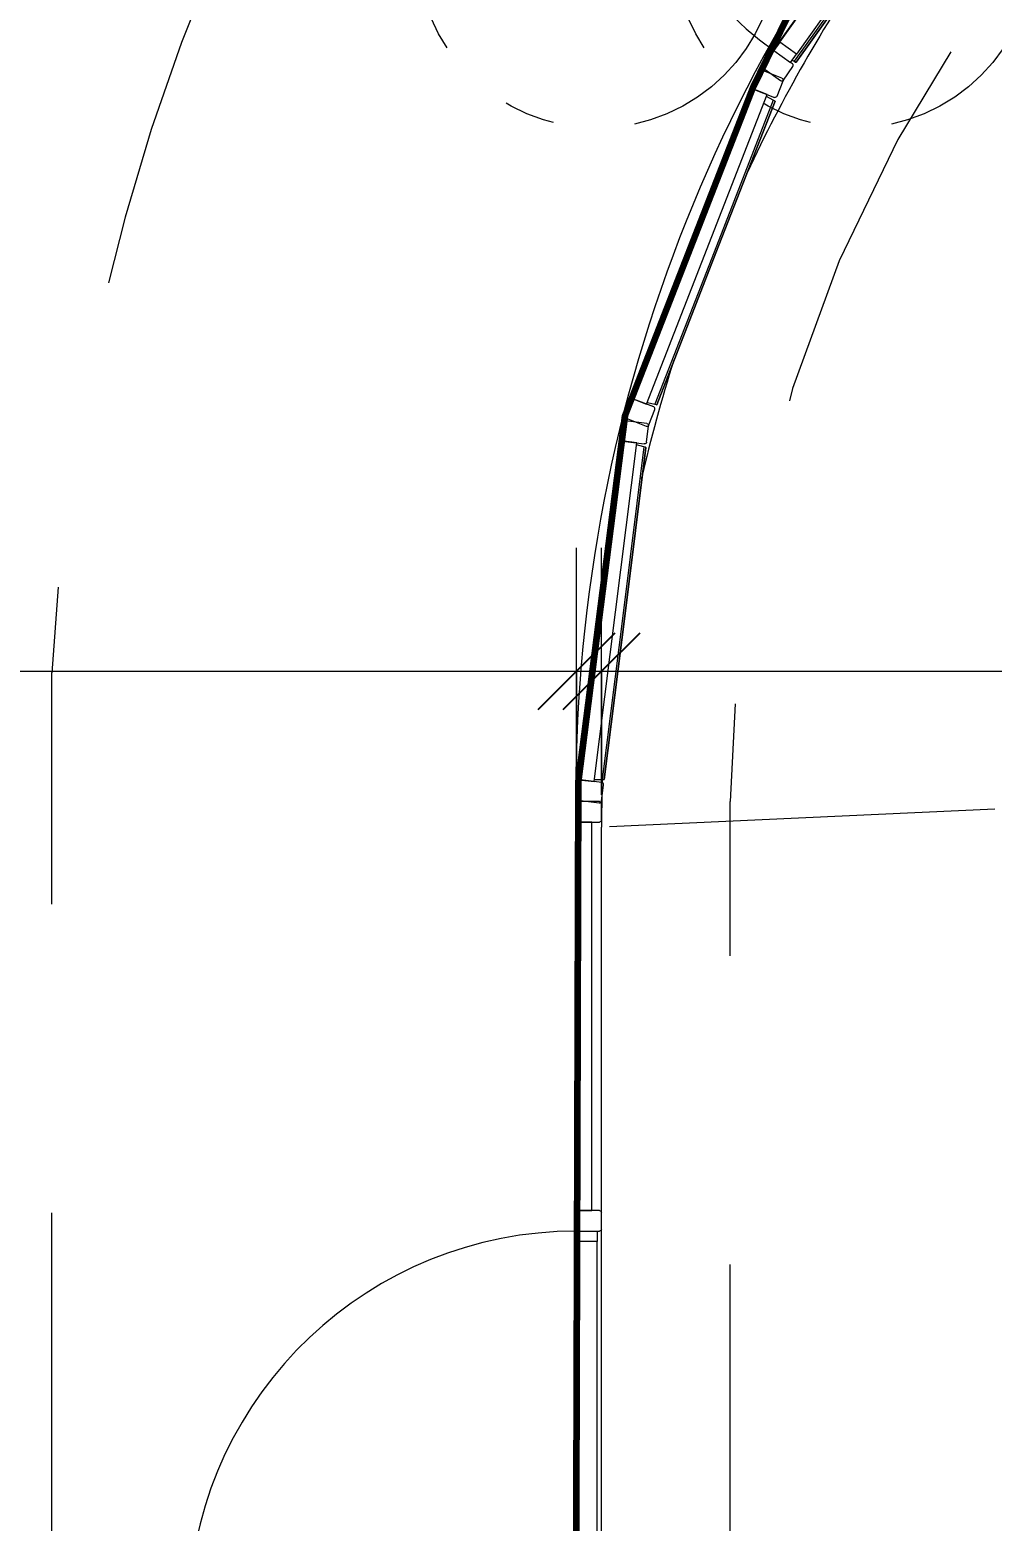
# Model space of a CAD drawing. Header units: metres. Extents: x -227.9 to -140, y 37.9 to 92.1.
# Drawn here: x -207.656 to -205.784, y 72.215 to 75.114 of the extents above; entities that cross this region are included whole.
import ezdxf

# ---------------------------------------------------------------- set-up
doc = ezdxf.new("R2010")
doc.units = ezdxf.units.M
doc.linetypes.add('Dash Dot 3_16_', pattern=[0.007938, 0.004763, -0.001587, 0, -0.001587])
doc.linetypes.add('JIS_02_0.7', pattern=[1.35, 0.75, -0.6])
for name, color, linetype, lineweight in [('A-ANNO-DIMS', 7, 'Continuous', 9), ('A-ANNO-DIMS-100', 7, 'Continuous', 9), ('A-DOOR', 7, 'Continuous', 5), ('A-FLOR', 7, 'Continuous', 5), ('A-GLAZ-CURT', 7, 'Continuous', 5), ('A-GLAZ-CWMG', 7, 'Continuous', 5), ('A-ROOF', 7, 'Continuous', 5), ('S-GRID-IDEN', 7, 'Continuous', 9)]:
    doc.layers.add(name, color=color, linetype=linetype, lineweight=lineweight)
doc.layers.add('A-DETL', color=94, linetype='Continuous', lineweight=5, true_color=0x00a600)
doc.layers.add('G-IMPT', color=8, linetype='Continuous', lineweight=5, true_color=0x808080)
doc.layers.add('Chambre', color=40, linetype='Continuous')
doc.styles.add('RomanD_B', font='', dxfattribs={"height": 0.2})
doc.styles.get('RomanD_B').set_extended_font_data('RomanD', bold=True)
doc.dimstyles.new('LAG-Romans_0_2', dxfattribs={"dimscale": 0.3048, "dimtxt": 0.200715, "dimasz": 0.492126, "dimexe": 0.787402, "dimexo": 0.0625, "dimgap": 0, "dimtad": 1, "dimrnd": 0.01, "dimzin": 0, "dimdsep": 46, "dimtxsty": 'RomanD_B', "dimblk1": 'OBLIQUE', "dimblk2": 'OBLIQUE', "dimsah": 1, "dimcen": 0.09, "dimdle": 0.656168, "dimazin": 0, "dimtfac": 1, "dimtdec": 4, "dimtix": 1, "dimtmove": 0, "dimatfit": 3, "dimfxl": 0.787402, "dimfxlon": 1, "dimtvp": 1, "dimtolj": 1, "dimtzin": 0, "dimarcsym": 2})

# ---------------------------------------------------------------- blocks, each defined once
blk = doc.blocks.new('LAG-C1030-PORTES-VITRINE DE MAGASIN-13PR_08_01 - LAG-C1030-PORTES-VITRINE DE MAGASIN-13PR_08_01-12741822-MUC-LAG-PRO-PLA-ARC-TZN-N02-AG02Ec-Cote')
at = {"layer": 'A-DOOR', "color": 9, "lineweight": 9, "true_color": 0xc0c0c0}
for p, q in [((-0.3775, 0.04), (-0.3575, 0.04)), ((-0.3775, 0), (-0.3775, 0.04)), ((-0.3575, 0.04), (-0.3575, 0)), ((0.3575, 0.04), (0.3775, 0.04)), ((0.3575, 0), (0.3575, 0.04)), ((0.3775, 0.04), (0.3775, 0)), ((-0.3575, 0), (-0.3775, 0)), ((0.3775, 0), (0.3575, 0))]:
    blk.add_line(p, q, dxfattribs=at)
at = {"layer": 'A-DOOR', "color": 9, "true_color": 0xc0c0c0}
for p, q in [((0.3575, 0.04), (-0.3575, 0.04)), ((-0.3575, 0), (0.3575, 0))]:
    blk.add_line(p, q, dxfattribs=at)
at = {"layer": 'A-DOOR'}
blk.add_line((0.3775, 0), (0.3775, -0.6974), dxfattribs=at)
blk.add_arc((0.3775, 0), 0.755, 180, 266.9128, dxfattribs=at)
blk = doc.blocks.new('LAG-B2020-PANNEAU DE RIDEAU-TRANSPARENT - CURTAIN WALL MULLION_dwg_12FT-JANSEN-P05-V29-MUC-LAG-PRO-PLA-ARC-TZN-N02-AG02Ec-Cote')
at = {"layer": 'G-IMPT', "flags": 128}
blk.add_lwpolyline([(0.004, 0.0001), (0.003, 0), (0.002, 0.0001), (0.001, 0), (0, 0), (0.001, 0.0001), (0.002, 0), (0.003, 0.0001), (0.004, 0)], dxfattribs=at)
at = {"layer": 'G-IMPT', "color": 161, "true_color": 0x7f9fff, "flags": 128}
for points in [[(0, 0), (0, 0), (0, 0), (0, 0), (0, 0), (0, 0), (0, 0.0001), (0, 0), (0, 0), (0, 0), (0, 0), (0, 0), (0, 0), (0, 0)], [(0, 0), (0, 0), (0, 0), (0, 0)], [(0.001, 0), (0.001, 0), (0.001, 0), (0.001, 0), (0.001, 0), (0.001, 0), (0.001, 0.0001), (0.001, 0), (0.001, 0), (0.001, 0), (0.001, 0), (0.001, 0), (0.001, 0), (0.001, 0)], [(0.001, 0), (0.001, 0), (0.001, 0), (0.001, 0)], [(0.001, 0), (0.001, 0), (0.001, 0), (0.001, 0), (0.001, 0), (0.001, 0)], [(0.001, 0), (0.001, 0), (0.001, 0), (0.001, 0)], [(0.002, 0), (0.002, 0), (0.002, 0), (0.002, 0), (0.002, 0), (0.002, 0), (0.002, 0.0001), (0.002, 0), (0.002, 0), (0.002, 0), (0.002, 0), (0.002, 0), (0.002, 0), (0.002, 0)], [(0.002, 0), (0.002, 0), (0.002, 0), (0.002, 0)], [(0.002, 0), (0.002, 0), (0.002, 0), (0.002, 0), (0.002, 0), (0.002, 0)], [(0.002, 0), (0.002, 0), (0.002, 0), (0.002, 0)], [(0.003, 0), (0.003, 0), (0.003, 0), (0.003, 0), (0.003, 0), (0.003, 0), (0.003, 0), (0.003, 0.0001), (0.003, 0), (0.003, 0), (0.003, 0), (0.003, 0), (0.003, 0), (0.003, 0)], [(0.003, 0), (0.0031, 0), (0.0031, 0), (0.003, 0)], [(0.003, 0), (0.003, 0), (0.0031, 0), (0.0031, 0), (0.003, 0), (0.003, 0)], [(0.003, 0), (0.003, 0), (0.003, 0), (0.003, 0)], [(0.004, 0), (0.004, 0), (0.004, 0), (0.004, 0), (0.004, 0), (0.0041, 0), (0.004, 0.0001), (0.004, 0), (0.004, 0), (0.004, 0), (0.004, 0), (0.004, 0), (0.004, 0), (0.004, 0)], [(0.004, 0), (0.004, 0), (0.004, 0), (0.004, 0)]]:
    blk.add_lwpolyline(points, dxfattribs=at)
at = {"layer": 'G-IMPT', "color": 4, "true_color": 0x00ffff, "flags": 128}
for points in [[(0.001, 0), (0.001, 0), (0, 0), (0, 0)], [(0.002, 0), (0.002, 0), (0.001, 0), (0.001, 0)], [(0.003, 0), (0.003, 0), (0.002, 0), (0.002, 0)], [(0.004, 0), (0.004, 0), (0.003, 0), (0.003, 0)]]:
    blk.add_lwpolyline(points, close=True, dxfattribs=at)
at = {"layer": 'G-IMPT', "color": 161, "true_color": 0x7f9fff}
for centre, radius, start, end in [((0, 0), 0.000004, 90, 180), ((0, 0), 0.000004, 360, 90), ((0, 0), 0.000002, 90, 180), ((0, 0), 0.000002, 360, 90), ((0, 0), 0.000002, 270, 360), ((0, 0), 0.000002, 180, 270), ((0, 0), 0.000004, 270, 0), ((0, 0), 0.000004, 180, 270), ((0.001, 0), 0.000004, 90, 180), ((0.001, 0), 0.000004, 360, 90), ((0.001, 0), 0.000002, 90, 180), ((0.001, 0), 0.000002, 360, 90), ((0.001, 0), 0.000002, 270, 360), ((0.001, 0), 0.000002, 180, 270), ((0.001, 0), 0.000004, 270, 0), ((0.001, 0), 0.000004, 180, 270), ((0.002, 0), 0.000004, 90, 180), ((0.002, 0), 0.000004, 360, 90), ((0.002, 0), 0.000002, 90, 180), ((0.002, 0), 0.000002, 360, 90), ((0.002, 0), 0.000002, 270, 360), ((0.002, 0), 0.000002, 180, 270), ((0.002, 0), 0.000004, 270, 0), ((0.002, 0), 0.000004, 180, 270), ((0.003, 0), 0.000004, 90, 180), ((0.003, 0), 0.000004, 360, 90), ((0.003, 0), 0.000002, 90, 180), ((0.003, 0), 0.000002, 360, 90), ((0.003, 0), 0.000002, 270, 360), ((0.003, 0), 0.000002, 180, 270), ((0.003, 0), 0.000004, 270, 0), ((0.003, 0), 0.000004, 180, 270), ((0.004, 0), 0.000004, 360, 90), ((0.004, 0), 0.000004, 90, 180), ((0.004, 0), 0.000002, 360, 90), ((0.004, 0), 0.000002, 90, 180), ((0.004, 0), 0.000002, 180, 270), ((0.004, 0), 0.000002, 270, 360), ((0.004, 0), 0.000004, 180, 270), ((0.004, 0), 0.000004, 270, 0)]:
    blk.add_arc(centre, radius, start, end, dxfattribs=at)
blk = doc.blocks.new('LAG-B2020-PANNEAU DE RIDEAU-TRANSPARENT - CURTAIN WALL MULLION_dwg-V30-MUC-LAG-PRO-PLA-ARC-TZN-N02-AG02Ec-Cote')
blk.add_blockref('LAG-B2020-PANNEAU DE RIDEAU-TRANSPARENT - CURTAIN WALL MULLION_dwg_12FT-JANSEN-P05-V29-MUC-LAG-PRO-PLA-ARC-TZN-N02-AG02Ec-Cote', (-0.0027, 0.0003))
blk = doc.blocks.new('LAG-B2020-PANNEAU DE RIDEAU-TRANSPARENT - LAG-B2020-PANNEAU DE RIDEAU-TRANSPARENT-11582679-MUC-LAG-PRO-PLA-ARC-TZN-N02-AG02Ec-Cote')
at = {"layer": 'A-GLAZ-CURT', "lineweight": 9}
for p, q in [((0.3775, 0), (-0.3775, 0)), ((-0.3775, 0), (-0.3775, -0.03)), ((0.3775, -0.03), (0.3775, 0)), ((-0.3775, -0.03), (0.3775, -0.03))]:
    blk.add_line(p, q, dxfattribs=at)
blk.add_blockref('LAG-B2020-PANNEAU DE RIDEAU-TRANSPARENT - CURTAIN WALL MULLION_dwg-V30-MUC-LAG-PRO-PLA-ARC-TZN-N02-AG02Ec-Cote', (0, 0))
blk = doc.blocks.new('Rectangulaire Meneau - LAG-B2010-MENEAU-40x50-11581453-MUC-LAG-PRO-PLA-ARC-TZN-N02-AG02Ec-Cote')
at = {"layer": 'A-GLAZ-CWMG', "lineweight": 13}
for p, q in [((-0.02, 0.04), (-0.02, 0.0447)), ((-0.016, 0.0487), (0.016, 0.0487)), ((0.02, 0.0447), (0.02, 0.0027)), ((0.016, -0.0013), (-0.016, -0.0013))]:
    blk.add_line(p, q, dxfattribs=at)
for centre, start, end in [((-0.016, 0.0447), 90, 180), ((0.016, 0.0447), 360, 90), ((-0.016, 0.0027), 180, 270), ((0.016, 0.0027), 270, 0)]:
    blk.add_arc(centre, 0.004, start, end, dxfattribs=at)
blk = doc.blocks.new('Rectangulaire Meneau - LAG-B2010-MENEAU-11582725-MUC-LAG-PRO-PLA-ARC-TZN-N02-AG02Ec-Cote')
at = {"layer": 'A-GLAZ-CWMG', "lineweight": 13}
for p, q in [((-0.04, 0.0027), (-0.04, 0.0447)), ((-0.036, 0.0487), (-0.004, 0.0487)), ((0, 0.0447), (0, 0.0027)), ((-0.004, -0.0013), (-0.036, -0.0013))]:
    blk.add_line(p, q, dxfattribs=at)
for centre, start, end in [((-0.036, 0.0447), 90, 180), ((-0.004, 0.0447), 0, 90), ((-0.036, 0.0027), 180, 270), ((-0.004, 0.0027), 270, 0)]:
    blk.add_arc(centre, 0.004, start, end, dxfattribs=at)
blk = doc.blocks.new('LAG-B2020-PANNEAU DE RIDEAU-TRANSPARENT - CURTAIN WALL MULLION_dwg_12FT-JANSEN-P05-V148-MUC-LAG-PRO-PLA-ARC-TZN-N02-AG02Ec-Cote')
at = {"layer": 'G-IMPT', "flags": 128}
blk.add_lwpolyline([(0.004, 0.0001), (0.003, 0), (0.002, 0.0001), (0.001, 0), (0, 0), (0.001, 0.0001), (0.002, 0), (0.003, 0.0001), (0.004, 0)], dxfattribs=at)
at = {"layer": 'G-IMPT', "color": 161, "true_color": 0x7f9fff, "flags": 128}
for points in [[(0, 0), (0, 0), (0, 0), (0, 0), (0, 0), (0, 0), (0, 0.0001), (0, 0), (0, 0), (0, 0), (0, 0), (0, 0), (0, 0), (0, 0)], [(0, 0), (0, 0), (0, 0), (0, 0)], [(0.001, 0), (0.001, 0), (0.001, 0), (0.001, 0), (0.001, 0), (0.001, 0), (0.001, 0.0001), (0.001, 0), (0.001, 0), (0.001, 0), (0.001, 0), (0.001, 0), (0.001, 0), (0.001, 0)], [(0.001, 0), (0.001, 0), (0.001, 0), (0.001, 0)], [(0.001, 0), (0.001, 0), (0.001, 0), (0.001, 0), (0.001, 0), (0.001, 0)], [(0.001, 0), (0.001, 0), (0.001, 0), (0.001, 0)], [(0.002, 0), (0.002, 0), (0.002, 0), (0.002, 0), (0.002, 0), (0.002, 0), (0.002, 0.0001), (0.002, 0), (0.002, 0), (0.002, 0), (0.002, 0), (0.002, 0), (0.002, 0), (0.002, 0)], [(0.002, 0), (0.002, 0), (0.002, 0), (0.002, 0)], [(0.002, 0), (0.002, 0), (0.002, 0), (0.002, 0), (0.002, 0), (0.002, 0)], [(0.002, 0), (0.002, 0), (0.002, 0), (0.002, 0)], [(0.003, 0), (0.003, 0), (0.003, 0), (0.003, 0), (0.003, 0), (0.003, 0), (0.003, 0), (0.003, 0.0001), (0.003, 0), (0.003, 0), (0.003, 0), (0.003, 0), (0.003, 0), (0.003, 0)], [(0.003, 0), (0.0031, 0), (0.0031, 0), (0.003, 0)], [(0.003, 0), (0.003, 0), (0.0031, 0), (0.0031, 0), (0.003, 0), (0.003, 0)], [(0.003, 0), (0.003, 0), (0.003, 0), (0.003, 0)], [(0.004, 0), (0.004, 0), (0.004, 0), (0.004, 0), (0.004, 0), (0.0041, 0), (0.004, 0.0001), (0.004, 0), (0.004, 0), (0.004, 0), (0.004, 0), (0.004, 0), (0.004, 0), (0.004, 0)], [(0.004, 0), (0.004, 0), (0.004, 0), (0.004, 0)]]:
    blk.add_lwpolyline(points, dxfattribs=at)
at = {"layer": 'G-IMPT', "color": 4, "true_color": 0x00ffff, "flags": 128}
for points in [[(0.001, 0), (0.001, 0), (0, 0), (0, 0)], [(0.002, 0), (0.002, 0), (0.001, 0), (0.001, 0)], [(0.003, 0), (0.003, 0), (0.002, 0), (0.002, 0)], [(0.004, 0), (0.004, 0), (0.003, 0), (0.003, 0)]]:
    blk.add_lwpolyline(points, close=True, dxfattribs=at)
at = {"layer": 'G-IMPT', "color": 161, "true_color": 0x7f9fff}
for centre, radius, start, end in [((0, 0), 0.000004, 90, 180), ((0, 0), 0.000004, 360, 90), ((0, 0), 0.000002, 90, 180), ((0, 0), 0.000002, 360, 90), ((0, 0), 0.000002, 270, 360), ((0, 0), 0.000002, 180, 270), ((0, 0), 0.000004, 270, 0), ((0, 0), 0.000004, 180, 270), ((0.001, 0), 0.000004, 90, 180), ((0.001, 0), 0.000004, 360, 90), ((0.001, 0), 0.000002, 90, 180), ((0.001, 0), 0.000002, 360, 90), ((0.001, 0), 0.000002, 270, 360), ((0.001, 0), 0.000002, 180, 270), ((0.001, 0), 0.000004, 270, 0), ((0.001, 0), 0.000004, 180, 270), ((0.002, 0), 0.000004, 90, 180), ((0.002, 0), 0.000004, 360, 90), ((0.002, 0), 0.000002, 90, 180), ((0.002, 0), 0.000002, 360, 90), ((0.002, 0), 0.000002, 270, 360), ((0.002, 0), 0.000002, 180, 270), ((0.002, 0), 0.000004, 270, 0), ((0.002, 0), 0.000004, 180, 270), ((0.003, 0), 0.000004, 90, 180), ((0.003, 0), 0.000004, 360, 90), ((0.003, 0), 0.000002, 90, 180), ((0.003, 0), 0.000002, 360, 90), ((0.003, 0), 0.000002, 270, 360), ((0.003, 0), 0.000002, 180, 270), ((0.003, 0), 0.000004, 270, 0), ((0.003, 0), 0.000004, 180, 270), ((0.004, 0), 0.000004, 360, 90), ((0.004, 0), 0.000004, 90, 180), ((0.004, 0), 0.000002, 360, 90), ((0.004, 0), 0.000002, 90, 180), ((0.004, 0), 0.000002, 180, 270), ((0.004, 0), 0.000002, 270, 360), ((0.004, 0), 0.000004, 180, 270), ((0.004, 0), 0.000004, 270, 0)]:
    blk.add_arc(centre, radius, start, end, dxfattribs=at)
blk = doc.blocks.new('LAG-B2020-PANNEAU DE RIDEAU-TRANSPARENT - CURTAIN WALL MULLION_dwg-V149-MUC-LAG-PRO-PLA-ARC-TZN-N02-AG02Ec-Cote')
blk.add_blockref('LAG-B2020-PANNEAU DE RIDEAU-TRANSPARENT - CURTAIN WALL MULLION_dwg_12FT-JANSEN-P05-V148-MUC-LAG-PRO-PLA-ARC-TZN-N02-AG02Ec-Cote', (-0.0027, 0.0003))
blk = doc.blocks.new('LAG-B2020-PANNEAU DE RIDEAU-TRANSPARENT - LAG-B2020-PANNEAU DE RIDEAU-TRANSPARENT-11582022-MUC-LAG-PRO-PLA-ARC-TZN-N02-AG02Ec-Cote')
at = {"layer": 'A-GLAZ-CURT', "lineweight": 9}
for p, q in [((0.3318, 0), (-0.3318, 0)), ((-0.3318, 0), (-0.3318, -0.03)), ((0.3318, -0.03), (0.3318, 0)), ((-0.3318, -0.03), (0.3318, -0.03))]:
    blk.add_line(p, q, dxfattribs=at)
blk.add_blockref('LAG-B2020-PANNEAU DE RIDEAU-TRANSPARENT - CURTAIN WALL MULLION_dwg-V149-MUC-LAG-PRO-PLA-ARC-TZN-N02-AG02Ec-Cote', (0, 0))
blk = doc.blocks.new('Rectangulaire Meneau - LAG-B2010-MENEAU-40x50_50-11582018-MUC-LAG-PRO-PLA-ARC-TZN-N02-AG02Ec-Cote')
at = {"layer": 'A-GLAZ-CWMG'}
for p, q in [((-206.5478, 73.9853), (-206.5891, 73.6563)), ((-206.5478, 73.9853), (-206.5891, 73.6563)), ((-206.5022, 73.9796), (-206.5428, 73.6562)), ((-206.5387, 73.6562), (-206.4982, 73.9791)), ((-206.4982, 73.9791), (-206.5387, 73.6562)), ((-206.5891, 73.6563), (-206.5879, 73.6563)), ((-206.5576, 73.6562), (-206.5428, 73.6562))]:
    blk.add_line(p, q, dxfattribs=at)
at = {"layer": 'A-GLAZ-CWMG', "flags": 128}
blk.add_lwpolyline([(-206.5428, 73.6562), (-206.5399, 73.6562), (-206.5387, 73.6562)], dxfattribs=at)
blk = doc.blocks.new('Rectangulaire Meneau - LAG-B2010-MENEAU-40x50_50-11582019-MUC-LAG-PRO-PLA-ARC-TZN-N02-AG02Ec-Cote')
at = {"layer": 'A-GLAZ-CWMG'}
for p, q in [((-206.5065, 74.3143), (-206.5478, 73.9853)), ((-206.5065, 74.3143), (-206.5478, 73.9853)), ((-206.5054, 74.314), (-206.5065, 74.3143)), ((-206.4616, 74.3029), (-206.5022, 73.9796)), ((-206.4982, 73.9791), (-206.4577, 74.3019)), ((-206.4577, 74.3019), (-206.4982, 73.9791)), ((-206.4616, 74.3029), (-206.476, 74.3066))]:
    blk.add_line(p, q, dxfattribs=at)
at = {"layer": 'A-GLAZ-CWMG', "flags": 128}
blk.add_lwpolyline([(-206.4577, 74.3019), (-206.4588, 74.3022), (-206.4616, 74.3029)], dxfattribs=at)
blk = doc.blocks.new('Rectangulaire Meneau - LAG-B2010-MENEAU-40x50-11581886-MUC-LAG-PRO-PLA-ARC-TZN-N02-AG02Ec-Cote')
at = {"layer": 'A-GLAZ-CWMG', "lineweight": 13}
for p, q in [((-0.04, 0.0027), (-0.04, 0.0447)), ((-0.036, 0.0487), (-0.004, 0.0487)), ((0, 0.0447), (0, 0.0027)), ((-0.004, -0.0013), (-0.036, -0.0013))]:
    blk.add_line(p, q, dxfattribs=at)
for centre, start, end in [((-0.036, 0.0447), 90, 180), ((-0.004, 0.0447), 360, 90), ((-0.036, 0.0027), 180, 270), ((-0.004, 0.0027), 270, 0)]:
    blk.add_arc(centre, 0.004, start, end, dxfattribs=at)
blk = doc.blocks.new('Rectangulaire Meneau - LAG-B2010-MENEAU-40x50-11581889-MUC-LAG-PRO-PLA-ARC-TZN-N02-AG02Ec-Cote')
at = {"layer": 'A-GLAZ-CWMG', "lineweight": 13}
for p, q in [((-0.04, 0.0447), (-0.04, 0.0027)), ((-0.004, 0.0487), (-0.036, 0.0487)), ((0, 0.0027), (0, 0.0447)), ((-0.036, -0.0013), (-0.004, -0.0013))]:
    blk.add_line(p, q, dxfattribs=at)
for centre, start, end in [((-0.036, 0.0447), 90, 180), ((-0.004, 0.0447), 0, 90), ((-0.036, 0.0027), 180, 270), ((-0.004, 0.0027), 270, 0)]:
    blk.add_arc(centre, 0.004, start, end, dxfattribs=at)
blk = doc.blocks.new('LAG-B2020-PANNEAU DE RIDEAU-TRANSPARENT - CURTAIN WALL MULLION_dwg_12FT-JANSEN-P05-V150-MUC-LAG-PRO-PLA-ARC-TZN-N02-AG02Ec-Cote')
at = {"layer": 'G-IMPT', "flags": 128}
blk.add_lwpolyline([(0.004, 0.0001), (0.003, 0), (0.002, 0.0001), (0.001, 0), (0, 0), (0.001, 0.0001), (0.002, 0), (0.003, 0.0001), (0.004, 0)], dxfattribs=at)
at = {"layer": 'G-IMPT', "color": 161, "true_color": 0x7f9fff, "flags": 128}
for points in [[(0, 0), (0, 0), (0, 0), (0, 0), (0, 0), (0, 0), (0, 0.0001), (0, 0), (0, 0), (0, 0), (0, 0), (0, 0), (0, 0), (0, 0)], [(0, 0), (0, 0), (0, 0), (0, 0)], [(0.001, 0), (0.001, 0), (0.001, 0), (0.001, 0), (0.001, 0), (0.001, 0), (0.001, 0.0001), (0.001, 0), (0.001, 0), (0.001, 0), (0.001, 0), (0.001, 0), (0.001, 0), (0.001, 0)], [(0.001, 0), (0.001, 0), (0.001, 0), (0.001, 0)], [(0.001, 0), (0.001, 0), (0.001, 0), (0.001, 0), (0.001, 0), (0.001, 0)], [(0.001, 0), (0.001, 0), (0.001, 0), (0.001, 0)], [(0.002, 0), (0.002, 0), (0.002, 0), (0.002, 0), (0.002, 0), (0.002, 0), (0.002, 0.0001), (0.002, 0), (0.002, 0), (0.002, 0), (0.002, 0), (0.002, 0), (0.002, 0), (0.002, 0)], [(0.002, 0), (0.002, 0), (0.002, 0), (0.002, 0)], [(0.002, 0), (0.002, 0), (0.002, 0), (0.002, 0), (0.002, 0), (0.002, 0)], [(0.002, 0), (0.002, 0), (0.002, 0), (0.002, 0)], [(0.003, 0), (0.003, 0), (0.003, 0), (0.003, 0), (0.003, 0), (0.003, 0), (0.003, 0), (0.003, 0.0001), (0.003, 0), (0.003, 0), (0.003, 0), (0.003, 0), (0.003, 0), (0.003, 0)], [(0.003, 0), (0.0031, 0), (0.0031, 0), (0.003, 0)], [(0.003, 0), (0.003, 0), (0.0031, 0), (0.0031, 0), (0.003, 0), (0.003, 0)], [(0.003, 0), (0.003, 0), (0.003, 0), (0.003, 0)], [(0.004, 0), (0.004, 0), (0.004, 0), (0.004, 0), (0.004, 0), (0.0041, 0), (0.004, 0.0001), (0.004, 0), (0.004, 0), (0.004, 0), (0.004, 0), (0.004, 0), (0.004, 0), (0.004, 0)], [(0.004, 0), (0.004, 0), (0.004, 0), (0.004, 0)]]:
    blk.add_lwpolyline(points, dxfattribs=at)
at = {"layer": 'G-IMPT', "color": 4, "true_color": 0x00ffff, "flags": 128}
for points in [[(0.001, 0), (0.001, 0), (0, 0), (0, 0)], [(0.002, 0), (0.002, 0), (0.001, 0), (0.001, 0)], [(0.003, 0), (0.003, 0), (0.002, 0), (0.002, 0)], [(0.004, 0), (0.004, 0), (0.003, 0), (0.003, 0)]]:
    blk.add_lwpolyline(points, close=True, dxfattribs=at)
at = {"layer": 'G-IMPT', "color": 161, "true_color": 0x7f9fff}
for centre, radius, start, end in [((0, 0), 0.000004, 90, 180), ((0, 0), 0.000004, 360, 90), ((0, 0), 0.000002, 90, 180), ((0, 0), 0.000002, 360, 90), ((0, 0), 0.000002, 270, 360), ((0, 0), 0.000002, 180, 270), ((0, 0), 0.000004, 270, 0), ((0, 0), 0.000004, 180, 270), ((0.001, 0), 0.000004, 90, 180), ((0.001, 0), 0.000004, 360, 90), ((0.001, 0), 0.000002, 90, 180), ((0.001, 0), 0.000002, 360, 90), ((0.001, 0), 0.000002, 270, 360), ((0.001, 0), 0.000002, 180, 270), ((0.001, 0), 0.000004, 270, 0), ((0.001, 0), 0.000004, 180, 270), ((0.002, 0), 0.000004, 90, 180), ((0.002, 0), 0.000004, 360, 90), ((0.002, 0), 0.000002, 90, 180), ((0.002, 0), 0.000002, 360, 90), ((0.002, 0), 0.000002, 270, 360), ((0.002, 0), 0.000002, 180, 270), ((0.002, 0), 0.000004, 270, 0), ((0.002, 0), 0.000004, 180, 270), ((0.003, 0), 0.000004, 90, 180), ((0.003, 0), 0.000004, 360, 90), ((0.003, 0), 0.000002, 90, 180), ((0.003, 0), 0.000002, 360, 90), ((0.003, 0), 0.000002, 270, 360), ((0.003, 0), 0.000002, 180, 270), ((0.003, 0), 0.000004, 270, 0), ((0.003, 0), 0.000004, 180, 270), ((0.004, 0), 0.000004, 360, 90), ((0.004, 0), 0.000004, 90, 180), ((0.004, 0), 0.000002, 360, 90), ((0.004, 0), 0.000002, 90, 180), ((0.004, 0), 0.000002, 180, 270), ((0.004, 0), 0.000002, 270, 360), ((0.004, 0), 0.000004, 180, 270), ((0.004, 0), 0.000004, 270, 0)]:
    blk.add_arc(centre, radius, start, end, dxfattribs=at)
blk = doc.blocks.new('LAG-B2020-PANNEAU DE RIDEAU-TRANSPARENT - CURTAIN WALL MULLION_dwg-V151-MUC-LAG-PRO-PLA-ARC-TZN-N02-AG02Ec-Cote')
blk.add_blockref('LAG-B2020-PANNEAU DE RIDEAU-TRANSPARENT - CURTAIN WALL MULLION_dwg_12FT-JANSEN-P05-V150-MUC-LAG-PRO-PLA-ARC-TZN-N02-AG02Ec-Cote', (-0.0027, 0.0003))
blk = doc.blocks.new('LAG-B2020-PANNEAU DE RIDEAU-TRANSPARENT - LAG-B2020-PANNEAU DE RIDEAU-TRANSPARENT-11582031-MUC-LAG-PRO-PLA-ARC-TZN-N02-AG02Ec-Cote')
at = {"layer": 'A-GLAZ-CURT', "lineweight": 9}
for p, q in [((0.323, 0), (-0.323, 0)), ((-0.323, 0), (-0.323, -0.03)), ((0.323, -0.03), (0.323, 0)), ((-0.323, -0.03), (0.323, -0.03))]:
    blk.add_line(p, q, dxfattribs=at)
blk.add_blockref('LAG-B2020-PANNEAU DE RIDEAU-TRANSPARENT - CURTAIN WALL MULLION_dwg-V151-MUC-LAG-PRO-PLA-ARC-TZN-N02-AG02Ec-Cote', (0, 0))
blk = doc.blocks.new('Rectangulaire Meneau - LAG-B2010-MENEAU-40x50_50-11582027-MUC-LAG-PRO-PLA-ARC-TZN-N02-AG02Ec-Cote')
at = {"layer": 'A-GLAZ-CWMG'}
for p, q in [((-206.3682, 74.6981), (-206.4855, 74.3972)), ((-206.3682, 74.6981), (-206.4855, 74.3972)), ((-206.3253, 74.6813), (-206.4406, 74.3857)), ((-206.4367, 74.3847), (-206.3216, 74.6799)), ((-206.3216, 74.6799), (-206.4367, 74.3847)), ((-206.4855, 74.3972), (-206.4843, 74.3969)), ((-206.455, 74.3894), (-206.4406, 74.3857))]:
    blk.add_line(p, q, dxfattribs=at)
at = {"layer": 'A-GLAZ-CWMG', "flags": 128}
blk.add_lwpolyline([(-206.4406, 74.3857), (-206.4378, 74.385), (-206.4367, 74.3847)], dxfattribs=at)
blk = doc.blocks.new('Rectangulaire Meneau - LAG-B2010-MENEAU-40x50_50-11582028-MUC-LAG-PRO-PLA-ARC-TZN-N02-AG02Ec-Cote')
at = {"layer": 'A-GLAZ-CWMG'}
for p, q in [((-206.2509, 74.9989), (-206.3682, 74.6981)), ((-206.2509, 74.9989), (-206.3682, 74.6981)), ((-206.2499, 74.9983), (-206.2509, 74.9989)), ((-206.2101, 74.977), (-206.3253, 74.6813)), ((-206.3216, 74.6799), (-206.2065, 74.9751)), ((-206.2065, 74.9751), (-206.3216, 74.6799)), ((-206.2101, 74.977), (-206.2232, 74.984))]:
    blk.add_line(p, q, dxfattribs=at)
at = {"layer": 'A-GLAZ-CWMG', "flags": 128}
blk.add_lwpolyline([(-206.2065, 74.9751), (-206.2076, 74.9756), (-206.2101, 74.977)], dxfattribs=at)
blk = doc.blocks.new('LAG-C1030-PORTES-VITRINE DE MAGASIN-13PR_08_01 - LAG-C1030-PORTES-VITRINE DE MAGASIN-13PR_08_01-12349553-MUC-LAG-PRO-PLA-ARC-TZN-N02-AG02Ec-Cote')
at = {"layer": 'A-DOOR'}
blk.add_line((0.3333, 0), (0.3333, 0.6666), dxfattribs=at)
at = {"layer": 'A-DOOR', "color": 9, "lineweight": 9, "true_color": 0xc0c0c0}
for p, q in [((-0.3133, 0), (-0.3333, 0)), ((-0.3333, 0), (-0.3333, -0.04)), ((-0.3133, -0.04), (-0.3133, 0)), ((0.3333, 0), (0.3133, 0)), ((0.3133, 0), (0.3133, -0.04)), ((0.3333, -0.04), (0.3333, 0)), ((-0.3333, -0.04), (-0.3133, -0.04)), ((0.3133, -0.04), (0.3333, -0.04))]:
    blk.add_line(p, q, dxfattribs=at)
at = {"layer": 'A-DOOR', "color": 9, "true_color": 0xc0c0c0}
for p, q in [((-0.3133, 0), (0.3133, 0)), ((0.3133, -0.04), (-0.3133, -0.04))]:
    blk.add_line(p, q, dxfattribs=at)
at = {"layer": 'A-DOOR'}
blk.add_arc((0.3333, 0), 0.6666, 90, 180, dxfattribs=at)
blk = doc.blocks.new('Rectangulaire Meneau - LAG-B2010-MENEAU-40x50_50-11582036-MUC-LAG-PRO-PLA-ARC-TZN-N02-AG02Ec-Cote')
at = {"layer": 'A-GLAZ-CWMG'}
for p, q in [((-206.0168, 75.3456), (-206.2101, 75.0743)), ((-206.0168, 75.3456), (-206.2101, 75.0743)), ((-205.9793, 75.3189), (-206.1693, 75.0523)), ((-206.1658, 75.0504), (-205.9761, 75.3166)), ((-205.9761, 75.3166), (-206.1658, 75.0504)), ((-206.2101, 75.0743), (-206.2091, 75.0737)), ((-206.1736, 75.0546), (-206.1693, 75.0523))]:
    blk.add_line(p, q, dxfattribs=at)
at = {"layer": 'A-GLAZ-CWMG', "flags": 128}
blk.add_lwpolyline([(-206.1693, 75.0523), (-206.1668, 75.0509), (-206.1658, 75.0504)], dxfattribs=at)
blk = doc.blocks.new('Rectangulaire Meneau - LAG-B2010-MENEAU-40x50-V131-MUC-LAG-PRO-PLA-ARC-TZN-N02-AG02Ec-Cote')
at = {"layer": 'A-GLAZ-CWMG', "lineweight": 13}
for p, q in [((-0.04, 0.0447), (-0.04, 0.04)), ((-0.004, 0.0487), (-0.036, 0.0487)), ((0, 0.0027), (0, 0.0447)), ((-0.036, -0.0013), (-0.004, -0.0013))]:
    blk.add_line(p, q, dxfattribs=at)
for centre, start, end in [((-0.036, 0.0447), 90, 180), ((-0.004, 0.0447), 0, 90), ((-0.036, 0.0027), 180, 270), ((-0.004, 0.0027), 270, 0)]:
    blk.add_arc(centre, 0.004, start, end, dxfattribs=at)
blk = doc.blocks.new('DIMBLOCK77-MUC-LAG-PRO-PLA-ARC-TZN-N02-AG02Ec-Cote')
at = {"layer": 'A-ANNO-DIMS-100', "transparency": 16777216}
for p, q in [((-212.7534, 74.1067), (-212.7534, 73.6267)), ((-212.7534, 73.8667), (-212.7534, 74.1067)), ((-206.5929, 73.6267), (-206.5929, 74.1067)), ((-212.9534, 73.8667), (-206.3929, 73.8667)), ((-206.5929, 73.8667), (-206.5929, 73.6267))]:
    blk.add_line(p, q, dxfattribs=at)
at = {"layer": 'A-ANNO-DIMS-100', "lineweight": 25, "transparency": 16777216}
for p, q in [((-212.7534, 73.8667), (-212.6784, 73.9417)), ((-206.5929, 73.8667), (-206.5179, 73.9417)), ((-212.7534, 73.8667), (-212.8284, 73.7917)), ((-206.5929, 73.8667), (-206.6679, 73.7917))]:
    blk.add_line(p, q, dxfattribs=at)
at = {"layer": 'A-ANNO-DIMS-100', "color": 0, "transparency": 16777216, "insert": (-210.0167, 74.1323), "char_height": 0.2, "width": 0.824475, "attachment_point": 1, "line_spacing_factor": 1.146391, "style": 'RomanD_B'}
blk.add_mtext('6.16', dxfattribs=at)
blk = doc.blocks.new('_Oblique')
at = {"color": 0, "linetype": 'ByBlock', "lineweight": -2}
blk.add_line((-0.5, -0.5), (0.5, 0.5), dxfattribs=at)
blk = doc.blocks.new('DIMBLOCK78-MUC-LAG-PRO-PLA-ARC-TZN-N02-AG02Ec-Cote')
at = {"layer": 'A-ANNO-DIMS-100', "transparency": 16777216}
for p, q in [((-206.5441, 73.6267), (-206.5441, 74.1067)), ((-180.5754, 73.6267), (-180.5754, 74.1067)), ((-206.7441, 73.8667), (-180.3754, 73.8667)), ((-206.5441, 73.8667), (-206.5441, 73.6267)), ((-180.5754, 73.8667), (-180.5754, 73.6267))]:
    blk.add_line(p, q, dxfattribs=at)
at = {"layer": 'A-ANNO-DIMS-100', "lineweight": 25, "transparency": 16777216}
for p, q in [((-206.5441, 73.8667), (-206.4691, 73.9417)), ((-180.5754, 73.8667), (-180.5004, 73.9417)), ((-206.5441, 73.8667), (-206.6191, 73.7917)), ((-180.5754, 73.8667), (-180.6504, 73.7917))]:
    blk.add_line(p, q, dxfattribs=at)
at = {"layer": 'A-ANNO-DIMS-100', "color": 0, "transparency": 16777216, "insert": (-193.9998, 74.1323), "char_height": 0.2, "width": 1.056069, "attachment_point": 1, "line_spacing_factor": 1.146391, "style": 'RomanD_B'}
blk.add_mtext('25.97', dxfattribs=at)
blk = doc.blocks.new('Grid - CMS-SYMBOLE-QUADRILLAGE-1249333-MUC-LAG-PRO-PLA-ARC-TZN-N02-AG02Ec-Cote')
at = {"layer": 'S-GRID-IDEN', "color": 8, "linetype": 'Dash Dot 3_16_', "true_color": 0x808080}
blk.add_circle((0.000046, 0), 0.0035, dxfattribs=at)

msp = doc.modelspace()

# ---------------------------------------------------------------- linework, layer by layer
at = {"layer": 'A-DETL', "color": 9, "linetype": 'JIS_02_0.7', "lineweight": 9, "true_color": 0xc0c0c0}
msp.add_line((-207.6129, 72.064), (-207.6129, 73.864), dxfattribs=at)
at = {"layer": 'A-DETL', "color": 7, "linetype": 'JIS_02_0.7'}
msp.add_line((-206.2941, 62.5135), (-206.2941, 73.6135), dxfattribs=at)
at = {"layer": 'A-DETL', "color": 9, "linetype": 'JIS_02_0.7', "lineweight": 9, "true_color": 0xc0c0c0}
msp.add_arc((-203.5203, 73.6607), 4.0976, 137.0695, 177.1565, dxfattribs=at)
at = {"layer": 'A-DETL', "color": 7, "linetype": 'JIS_02_0.7'}
msp.add_arc((-203.5941, 73.6135), 2.7, 90, 180, dxfattribs=at)
at = {"layer": 'A-FLOR', "lineweight": 9}
for p, q in [((-206.5941, 73.6272), (-206.5941, 73.6095)), ((-206.5941, 73.5775), (-206.5941, 72.8145)), ((-206.5941, 72.7825), (-206.5941, 72.0194))]:
    msp.add_line(p, q, dxfattribs=at)
msp.add_arc((-203.5941, 73.6272), 3, 136.375, 180, dxfattribs=at)
at = {"layer": 'A-ROOF', "color": 9, "linetype": 'JIS_02_0.7', "true_color": 0xc0c0c0}
msp.add_line((-205.7791, 73.5985), (-206.5441, 73.5635), dxfattribs=at)
at = {"layer": 'A-ROOF'}
for p, q in [((-206.5441, 72.8145), (-206.5441, 73.5635)), ((-206.5441, 72.0194), (-206.5441, 72.7825))]:
    msp.add_line(p, q, dxfattribs=at)
for start, end in [(145.7109, 154.9095), (162.378, 166.9632), (178.2281, 178.3621), (178.7329, 180)]:
    msp.add_arc((-203.5441, 73.5635), 3, start, end, dxfattribs=at)
at = {"layer": 'Chambre', "lineweight": 140}
msp.add_lwpolyline([(-216.9064, 76.4516), (-206.5205, 76.4516), (-205.7658, 75.6969), (-206.1709, 75.1634), (-206.2494, 75.0027), (-206.4986, 74.3635), (-206.5896, 73.6522), (-206.5941, 72.0234), (-215.6694, 71.982), (-215.6694, 72.7151), (-216.9064, 72.7021), (-216.9194, 76.4646)], dxfattribs=at)

# ---------------------------------------------------------------- block references
at = {"layer": 'A-DOOR', "color": 9, "true_color": 0xc0c0c0}
for name, p, rotation in [('LAG-C1030-PORTES-VITRINE DE MAGASIN-13PR_08_01 - LAG-C1030-PORTES-VITRINE DE MAGASIN-13PR_08_01-12349553-MUC-LAG-PRO-PLA-ARC-TZN-N02-AG02Ec-Cote', (-206.0158, 75.3448), 54.52220390754192), ('LAG-C1030-PORTES-VITRINE DE MAGASIN-13PR_08_01 - LAG-C1030-PORTES-VITRINE DE MAGASIN-13PR_08_01-12741822-MUC-LAG-PRO-PLA-ARC-TZN-N02-AG02Ec-Cote', (-206.5929, 72.4009), 270)]:
    msp.add_blockref(name, p, dxfattribs=dict(at, rotation=rotation))
at = {"layer": 'A-GLAZ-CURT'}
for name, p, rotation in [('LAG-B2020-PANNEAU DE RIDEAU-TRANSPARENT - LAG-B2020-PANNEAU DE RIDEAU-TRANSPARENT-11582031-MUC-LAG-PRO-PLA-ARC-TZN-N02-AG02Ec-Cote', (-206.367, 74.6976), 68.69951959846902), ('LAG-B2020-PANNEAU DE RIDEAU-TRANSPARENT - LAG-B2020-PANNEAU DE RIDEAU-TRANSPARENT-11582022-MUC-LAG-PRO-PLA-ARC-TZN-N02-AG02Ec-Cote', (-206.5466, 73.9851), 82.84414583377936), ('LAG-B2020-PANNEAU DE RIDEAU-TRANSPARENT - LAG-B2020-PANNEAU DE RIDEAU-TRANSPARENT-11582679-MUC-LAG-PRO-PLA-ARC-TZN-N02-AG02Ec-Cote', (-206.5929, 73.196), 90)]:
    msp.add_blockref(name, p, dxfattribs=dict(at, rotation=rotation))
at = {"layer": 'A-GLAZ-CWMG'}
for name in ['Rectangulaire Meneau - LAG-B2010-MENEAU-40x50_50-11582036-MUC-LAG-PRO-PLA-ARC-TZN-N02-AG02Ec-Cote', 'Rectangulaire Meneau - LAG-B2010-MENEAU-40x50_50-11582028-MUC-LAG-PRO-PLA-ARC-TZN-N02-AG02Ec-Cote', 'Rectangulaire Meneau - LAG-B2010-MENEAU-40x50_50-11582027-MUC-LAG-PRO-PLA-ARC-TZN-N02-AG02Ec-Cote', 'Rectangulaire Meneau - LAG-B2010-MENEAU-40x50_50-11582019-MUC-LAG-PRO-PLA-ARC-TZN-N02-AG02Ec-Cote', 'Rectangulaire Meneau - LAG-B2010-MENEAU-40x50_50-11582018-MUC-LAG-PRO-PLA-ARC-TZN-N02-AG02Ec-Cote']:
    msp.add_blockref(name, (0, 0), dxfattribs=at)
for name, p, rotation in [('Rectangulaire Meneau - LAG-B2010-MENEAU-40x50-V131-MUC-LAG-PRO-PLA-ARC-TZN-N02-AG02Ec-Cote', (-206.2324, 75.0409), 234.5222039075419), ('Rectangulaire Meneau - LAG-B2010-MENEAU-40x50-11581889-MUC-LAG-PRO-PLA-ARC-TZN-N02-AG02Ec-Cote', (-206.4989, 74.3594), 248.699519598469), ('Rectangulaire Meneau - LAG-B2010-MENEAU-40x50-11581889-MUC-LAG-PRO-PLA-ARC-TZN-N02-AG02Ec-Cote', (-206.5929, 73.6163), 262.8441458337793)]:
    msp.add_blockref(name, p, dxfattribs=dict(at, rotation=rotation))
at = {"layer": 'A-GLAZ-CWMG', "extrusion": (0, 0, -1)}
for name, p, rotation in [('Rectangulaire Meneau - LAG-B2010-MENEAU-40x50-11581886-MUC-LAG-PRO-PLA-ARC-TZN-N02-AG02Ec-Cote', (206.2351, 75.0358), 111.300480401531), ('Rectangulaire Meneau - LAG-B2010-MENEAU-40x50-11581886-MUC-LAG-PRO-PLA-ARC-TZN-N02-AG02Ec-Cote', (206.5003, 74.354), 97.15585416622062), ('Rectangulaire Meneau - LAG-B2010-MENEAU-11582725-MUC-LAG-PRO-PLA-ARC-TZN-N02-AG02Ec-Cote', (206.5929, 73.6135), 90), ('Rectangulaire Meneau - LAG-B2010-MENEAU-40x50-11581453-MUC-LAG-PRO-PLA-ARC-TZN-N02-AG02Ec-Cote', (206.5929, 72.7985), 90)]:
    msp.add_blockref(name, p, dxfattribs=dict(at, rotation=rotation))
at = {"layer": 'S-GRID-IDEN', "color": 8, "lineweight": 5, "true_color": 0x808080, "xscale": 99.99999999999991, "yscale": 99.99999999999991, "zscale": 99.99999999999991, "rotation": 180}
for p in [(-206.5485, 75.2727), (-206.0485, 75.2727)]:
    msp.add_blockref('Grid - CMS-SYMBOLE-QUADRILLAGE-1249333-MUC-LAG-PRO-PLA-ARC-TZN-N02-AG02Ec-Cote', p, dxfattribs=at)

# ---------------------------------------------------------------- dimensions: what is measured, and where the dimension line sits
at = {"layer": 'A-ANNO-DIMS'}
for base, p1, p2, override, picture, middle in [((-206.5929, 73.8667), (-212.7534, 74.1067), (-206.5929, 73.6267), {"dimpost": '<>', "dimfxl": 6.179153}, 'DIMBLOCK77-MUC-LAG-PRO-PLA-ARC-TZN-N02-AG02Ec-Cote', (-209.6731, 73.9667)), ((-180.5754, 73.8667), (-206.5441, 73.6267), (-180.5754, 73.6267), {"dimpost": '<>', "dimfxl": 25.96875}, 'DIMBLOCK78-MUC-LAG-PRO-PLA-ARC-TZN-N02-AG02Ec-Cote', (-193.5598, 73.9667))]:
    dim = msp.add_linear_dim(base=base, p1=p1, p2=p2, dimstyle='LAG-Romans_0_2', override=override, dxfattribs=at)
    dim.commit()
    dim.dimension.update_dxf_attribs({"geometry": picture, "text_midpoint": middle})

doc.saveas('drawing.dxf')
